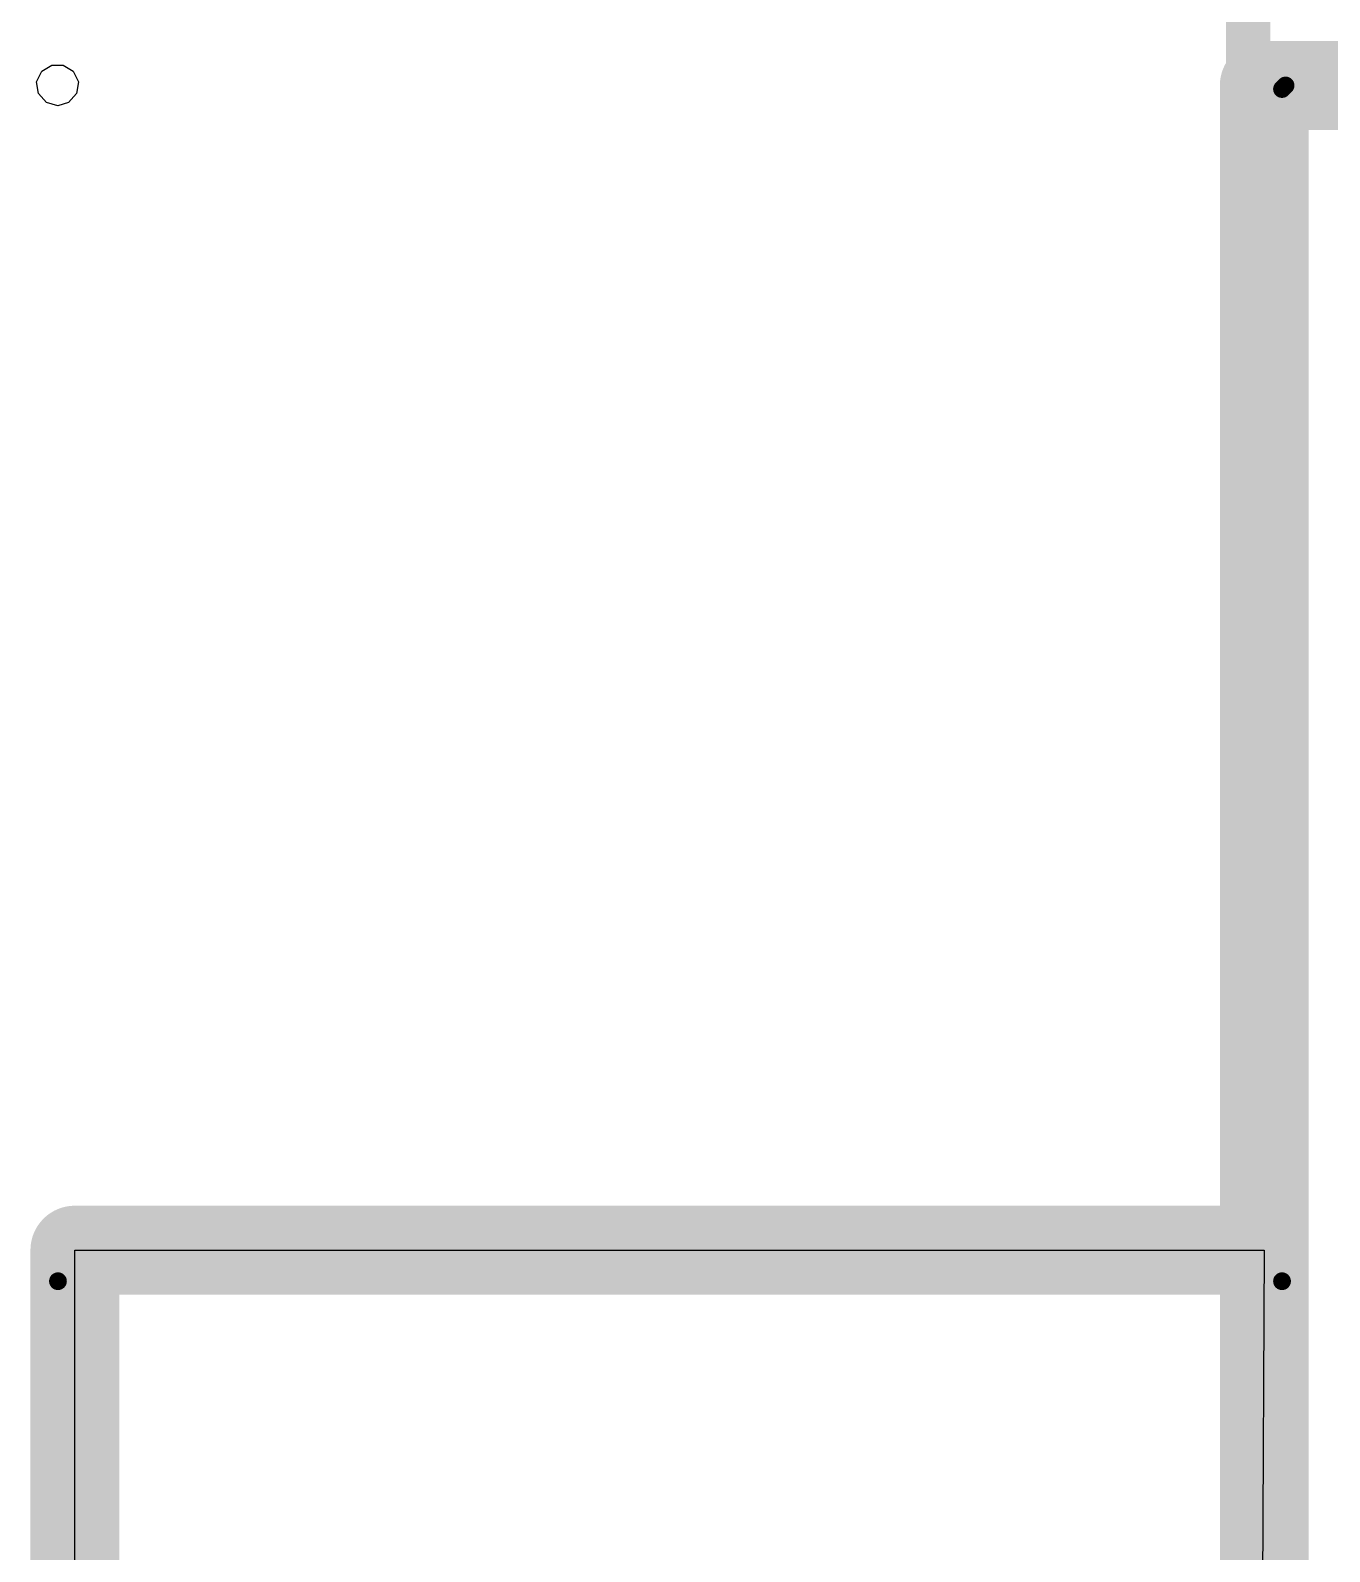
# Model space of a CAD drawing. Header units: inches. Extents: x -3 to 117, y 0 to 53.
# Drawn here: x -3.482 to 0.233, y 17.731 to 22.08 of the extents above; entities that cross this region are included whole.
import ezdxf

# ---------------------------------------------------------------- set-up
doc = ezdxf.new("R2010")
doc.units = ezdxf.units.IN
for name, color, linetype in [('Mechanical 1', 6, 'Continuous'), ('Mechanical 6', 56, 'Continuous'), ('Mechanical 7', 56, 'Continuous'), ('Mechanical 8', 56, 'Continuous'), ('Top Overlay', 2, 'Continuous')]:
    doc.layers.add(name, color=color, linetype=linetype)

# ---------------------------------------------------------------- blocks, each defined once
blk = doc.blocks.new('SW_TH_3P_P4_70_L11_1_W12_7_45')
at = {"layer": 'Mechanical 6'}
for p, q in [((-3.1496, -14.09954), (-3.1496, -10.69848)), ((-3.1496, -10.69848), (0.77978, -10.7188)), ((0.82042, -14.09954), (-3.1496, -14.09954))]:
    blk.add_line(p, q, dxfattribs=at)
at = {"layer": 'Mechanical 7'}
for points in [[(-6.47954, -10.63752, 0.0508, 0.0508, 0), (-6.47954, -4.14782, 0.0508, 0.0508, 0)], [(-6.46938, -10.64768, 0.0508, 0.0508, 0), (-6.47954, -10.63752, 0.0508, 0.0508, 0)], [(-3.0607, -10.64768, 0.0508, 0.0508, 0), (-6.46938, -10.64768, 0.0508, 0.0508, 0)], [(-3.0607, -14.1478, 0.0508, 0.0508, 0), (-3.0607, -10.64768, 0.0508, 0.0508, 0)], [(0.76962, -14.1478, 0.0508, 0.0508, 0), (-3.0607, -14.1478, 0.0508, 0.0508, 0)]]:
    blk.add_lwpolyline(points, format="xyseb", dxfattribs=at)
for points in [[(-6.49224, -10.63752, 0.0254, 0.0254, 1), (-6.46684, -10.63752, 0.0254, 0.0254, 1)], [(-6.49224, -10.63752, 0.0254, 0.0254, 1), (-6.46684, -10.63752, 0.0254, 0.0254, 1)], [(-6.48208, -10.64768, 0.0254, 0.0254, 1), (-6.45668, -10.64768, 0.0254, 0.0254, 1)], [(-6.48208, -10.64768, 0.0254, 0.0254, 1), (-6.45668, -10.64768, 0.0254, 0.0254, 1)], [(-3.0734, -10.64768, 0.0254, 0.0254, 1), (-3.048, -10.64768, 0.0254, 0.0254, 1)], [(-3.0734, -10.64768, 0.0254, 0.0254, 1), (-3.048, -10.64768, 0.0254, 0.0254, 1)], [(-3.0734, -14.1478, 0.0254, 0.0254, 1), (-3.048, -14.1478, 0.0254, 0.0254, 1)], [(-3.0734, -14.1478, 0.0254, 0.0254, 1), (-3.048, -14.1478, 0.0254, 0.0254, 1)]]:
    blk.add_lwpolyline(points, format="xyseb", close=True, dxfattribs=at)
at = {"layer": 'Mechanical 8'}
for p, q in [((-6.52018, -14.10462), (-6.4897, -14.08938)), ((-6.4897, -14.08938), (-6.45668, -14.09446)), ((-6.53796, -14.13256), (-6.52018, -14.10462)), ((-6.53796, -14.16558), (-6.53796, -14.13256)), ((-6.45668, -14.09446), (-6.43128, -14.11732)), ((-6.43128, -14.11732), (-6.42112, -14.1478)), ((-6.52018, -14.19352), (-6.53796, -14.16558)), ((-6.42112, -14.1478), (-6.43128, -14.18082)), ((-6.42112, -14.1478), (-6.42112, -14.1478)), ((-6.4897, -14.20876), (-6.52018, -14.19352)), ((-6.45668, -14.20368), (-6.4897, -14.20876)), ((-6.43128, -14.18082), (-6.45668, -14.20368))]:
    blk.add_line(p, q, dxfattribs=at)
at = {"layer": 'Top Overlay'}
for points in [[(-6.47954, -10.69848, 0.254, 0.254, 0), (-6.47954, -4.11988, 0.254, 0.254, 0)], [(-3.1496, -10.69848, 0.254, 0.254, 0), (-6.47954, -10.69848, 0.254, 0.254, 0)], [(-3.1496, -14.09954, 0.254, 0.254, 0), (-3.1496, -10.69848, 0.254, 0.254, 0)], [(0.82042, -10.69848, 0.254, 0.254, 0), (-3.1496, -10.69848, 0.254, 0.254, 0)], [(0.82042, -14.09954, 0.254, 0.254, 0), (-3.1496, -14.09954, 0.254, 0.254, 0)]]:
    blk.add_lwpolyline(points, format="xyseb", dxfattribs=at)
for points in [[(-6.54304, -10.69848, 0.127, 0.127, 1), (-6.41604, -10.69848, 0.127, 0.127, 1)], [(-6.54304, -10.69848, 0.127, 0.127, 1), (-6.41604, -10.69848, 0.127, 0.127, 1)], [(-3.2131, -10.69848, 0.127, 0.127, 1), (-3.0861, -10.69848, 0.127, 0.127, 1)], [(-3.2131, -10.69848, 0.127, 0.127, 1), (-3.0861, -10.69848, 0.127, 0.127, 1)], [(-3.2131, -10.69848, 0.127, 0.127, 1), (-3.0861, -10.69848, 0.127, 0.127, 1)], [(-3.2131, -14.09954, 0.127, 0.127, 1), (-3.0861, -14.09954, 0.127, 0.127, 1)], [(-3.2131, -14.09954, 0.127, 0.127, 1), (-3.0861, -14.09954, 0.127, 0.127, 1)]]:
    blk.add_lwpolyline(points, format="xyseb", close=True, dxfattribs=at)

msp = doc.modelspace()

# ---------------------------------------------------------------- linework, layer by layer
at = {"layer": 'Mechanical 1'}
msp.add_lwpolyline([(0, 0.9605, 0.127, 0.127, 0), (0, 52.3265, 0.127, 0.127, 0)], format="xyseb", dxfattribs=at)

# ---------------------------------------------------------------- block references
at = {"rotation": 270}
msp.add_blockref('SW_TH_3P_P4_70_L11_1_W12_7_45', (10.7442, 15.4432), dxfattribs=at)

doc.saveas('drawing.dxf')
